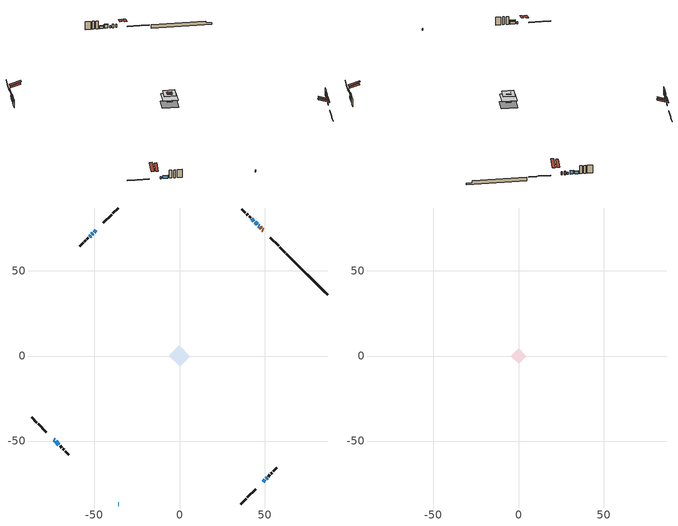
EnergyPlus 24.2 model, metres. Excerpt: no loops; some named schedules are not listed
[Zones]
conditioned space
 floor outside (Floor1 construction): -1.99,0 0,1.99 1.99,0 0,-1.99 z0.85
 floor adiabatic (AdiabaticFloorConstruction): -6.02,0 0,6.02 6.02,0 0,-6.02 z3.29
 floor foundation (Slab1 construction): -6.03,0.44 -0.44,6.03 6.03,-0.44 0.44,-6.03 z-1.28
 wall outside (RimJoist1 construction): 36.03,-86.98 39.21,-83.8 / -86.98,-36.03 -83.8,-39.21 / -36.03,86.98 -39.21,83.8 / 62.18,60.83 59,64.01 z0.85:1.15
 wall outside (RimJoist2 construction): 39.87,-83.14 44.82,-78.19 / -83.14,-39.87 -78.19,-44.82 / -39.87,83.14 -44.82,78.19 / 58.35,64.66 53.4,69.61 z0.85:1.15
 wall outside (AdiabaticWallConstruction 1): 49.13,73.88 48.71,74.31 / 48.05,74.96 47.48,75.53 z0.85:2.88
 wall outside (AdiabaticWallConstruction): 46.82,76.19 46.33,76.68 / -73.93,-49.08 -73.44,-49.57 / -36.03,-86.98 -35.56,-86.98 z0.85:2.07; -49.08,73.93 -50.23,72.78 / 49.08,-73.93 50.23,-72.78 z0.85:1.51; 45.68,77.33 44.38,78.63 z0.85:2.93; 43.73,79.28 42.47,80.54 / -72.79,-50.22 -70.85,-52.17 z0.85:2.43; -50.89,72.12 -51.54,71.47 z0.85:1.77; -52.19,70.82 -52.84,70.17 z0.85:1.87; 50.89,-72.12 51.47,-71.54 z0.85:1.82
 wall outside (Wall1 construction): 52.12,-70.89 53.08,-69.93 / -70.19,-52.82 -69.23,-53.78 / -53.5,69.51 -54.45,68.56 / 41.81,81.2 40.86,82.15 z0.85:5.73
 wall outside (Wall2 construction): 53.74,-69.27 54.49,-68.52 / -68.57,-54.44 -67.82,-55.19 / -55.11,67.9 -55.87,67.14 / 40.2,82.81 39.45,83.57 z0.85:5.73
 wall outside (Wall3 construction): 55.15,-67.86 57.25,-65.76 / -67.16,-55.85 -65.06,-57.95 / -56.52,66.49 -58.63,64.39 / 38.79,84.22 36.69,86.32 z0.85:5.73
 wall foundation (FoundationWall1 construction): 62.84,60.17,-1.28 62.84,60.17,0.85 84.57,38.44,0.85 84.57,38.44,-0.26 86.98,36.03,-0.26 86.98,36.03,-1.28
 window (WindowConstruction): 46.82,76.19 46.33,76.68 z0.85:2.07
 window (WindowConstruction 9): -49.08,73.93 -50.23,72.78 z0.85:1.51
 window (WindowConstruction 10): 49.08,-73.93 50.23,-72.78 z0.85:1.51
 window (WindowConstruction 1): -73.93,-49.08 -73.44,-49.57 z0.85:2.07
 window (WindowConstruction 8): -36.03,-86.98 -35.56,-86.98 z0.85:2.07
 window (WindowConstruction 2): 45.68,77.33 44.38,78.63 z0.85:2.93
 window (WindowConstruction 3): 43.73,79.28 42.47,80.54 z0.85:2.43
 window (WindowConstruction 4): -50.89,72.12 -51.54,71.47 z0.85:1.76
 window (WindowConstruction 5): -52.19,70.82 -52.84,70.17 z0.85:1.86
 window (WindowConstruction 6): 50.89,-72.12 51.47,-71.55 z0.85:1.82
 window (WindowConstruction 7): -72.79,-50.22 -70.85,-52.17 z0.85:2.43
 door (Door): 49.13,73.88 48.71,74.3 z0.85:2.88
 door (Door 1): 48.05,74.96 47.48,75.53 z0.85:2.88
 ceiling adiabatic (AdiabaticFloorConstruction): 0,-6.02 6.02,0 0,6.02 -6.02,0 z3.29
 roof outside (Roof2 construction): 48.43,-74.58,5.73 44.28,-70.43,7.68 43.18,-71.53,7.68 47.33,-75.68,5.73; -74.58,-48.43,5.73 -70.43,-44.28,7.68 -71.53,-43.18,7.68 -75.68,-47.33,5.73; -48.43,74.58,5.73 -44.28,70.43,7.68 -43.18,71.53,7.68 -47.33,75.68,5.73; 49.79,73.22,5.73 45.64,69.07,7.68 46.73,67.98,7.68 50.88,72.13,5.73
 roof outside (Roof3 construction): 0,1.99 -1.99,0 0,-1.99 1.99,0 z5.73
attic - vented
 floor to conditioned space (Floor2 construction Reversed): -4.68,0 0,4.68 4.68,0 0,-4.68 z5.73
 roof outside (Roof1 construction): 46.68,-76.34,5.73 42.11,-71.77,7.88 40.91,-72.98,7.88 45.47,-77.54,5.73; -76.34,-46.68,5.73 -71.77,-42.11,7.88 -72.98,-40.91,7.88 -77.54,-45.47,5.73; -46.68,76.34,5.73 -42.11,71.77,7.88 -40.91,72.98,7.88 -45.47,77.54,5.73; 51.54,71.47,5.73 46.98,66.91,7.88 48.18,65.71,7.88 52.74,70.27,5.73
shading: -52.17,70.84 -47.15,75.87 -47.36,76.08 -52.38,71.05 z4.25; 52.17,-70.84 47.15,-75.87 47.36,-76.08 52.38,-71.05 z4.25; 44.26,78.75 45.81,77.21 46.02,77.42 44.47,78.96 z3.11; 42.34,80.67 43.86,79.16 44.07,79.37 42.56,80.88 z2.61; -51.66,71.35 -50.76,72.25 -50.97,72.46 -51.88,71.56 z1.94; -52.97,70.04 -52.07,70.94 -52.28,71.16 -53.18,70.25 z2.04; 51.59,-71.42 50.76,-72.25 50.97,-72.46 51.8,-71.63 z2; -70.72,-52.29 -72.91,-50.1 -73.78,-50.96 -71.58,-53.15 z2.61
[Building]
Building 1: Terrain=Suburbs
[Site:Location]
Montreal Intl AP_QC: Latitude {deg}=45.47; Longitude {deg}=-73.74; Time Zone {hr}=-5; Elevation {m}=36; Keep Site Location Information=Yes
[Site:GroundTemperature:Shallow]
2.07863, -0.316383, -0.508184, 0.628371, 5.19101, 9.73239, 13.6695, 16.1636, 16.3755, 14.347, 10.5102, 6.10817
[Site:WaterMainsTemperature]
Calculation Method=Schedule; Temperature Schedule=mains temperature schedule
[Material] Roughness=Rough; Thermal Absorptance=0.9
Name | Thickness {m} | Conductivity {W/m-K} | Density {kg/m3} | Specific Heat {J/kg-K} | Solar Absorptance | Visible Absorptance
asphalt or fiberglass shingles | 0.00635 | 0.162714 | 1121.4 | 1465.45 | 0.4 | 0.4
ceiling stud and cavity | 0.1397 | 0.0999208 | 65.682 | 1177.47 | 0.7 | 0.7
concrete 4.0 in. | 0.1016 | 1.803125 | 2242.8 | 837.4 | 0.7 | 0.7
concrete 8.0 in. | 0.2032 | 1.803125 | 2242.8 | 837.4 | 0.7 | 0.7
door material | 0.04445 | 0.0451087 | 512.64 | 1214.23 | 0.7 | 0.7
exterior vertical ins | 0.0486707 | 0.029427 | 32.04 | 1214.23 | 0.7 | 0.7
floor covering | 0.0127 | 0.0433444 | 54.468 | 1339.84 | 0.6 | 0.6
floor rigid ins | 0.103632 | 0.029427 | 32.04 | 1214.23 | 0.7 | 0.7
floor rigid ins 1; wall rigid ins | 0.512978 | 0.029427 | 32.04 | 1214.23 | 0.7 | 0.7
floor stud and cavity | 0.1397 | 0.156733 | 92.3553 | 1139.71 | 0.7 | 0.7
floor stud and cavity 1 | 0.1397 | 1.75129 | 37.0049 | 1207.88 | 0.7 | 0.7
furniture material conditioned space 1 | 0.1524 | 0.115458 | 640.8 | 1214.23 | 0.6 | 0.6
gypsum board | 0.0127 | 0.160291 | 801 | 837.4 | 0.6 | 0.6
gypsum board 1 | 0.0127 | 0.160291 | 801 | 837.4 | 0.7 | 0.7
osb sheathing 0.5 in. | 0.0127 | 0.115458 | 512.64 | 1214.23 | 0.7 | 0.7
osb sheathing 0.75 in. | 0.01905 | 0.115458 | 512.64 | 1214.23 | 0.7 | 0.7
osb sheathing 2.0 in. | 0.0508 | 0.115458 | 512.64 | 1214.23 | 0.7 | 0.7
rim joist stud and cavity | 0.0508 | 0.177588 | 50.32683 | 1063.81 | 0.6 | 0.6
rim joist stud and cavity 1 | 0.0508 | 0.029095 | 125.044 | 1163.47 | 0.6 | 0.6
roof stud and cavity | 0.0889 | 3.8783 | 78.34581 | 1123.46 | 0.7 | 0.7
roof stud and cavity 1 | 0.2032 | 0.12463 | 78.34581 | 1123.46 | 0.7 | 0.7
wall stud and cavity | 0.1397 | 0.10707 | 139.0536 | 1170.24 | 0.7 | 0.7
wall stud and cavity 1 | 0.1397 | 0.0937807 | 139.0536 | 1170.24 | 0.7 | 0.7
wall stud and cavity 2 | 0.1397 | 0.215597 | 139.0536 | 1170.24 | 0.7 | 0.7
wall stud and cavity 3 | 0.0889 | 0.380278 | 52.3479 | 1209.89 | 0.7 | 0.7
wall stud and cavity 4 | 0.0889 | 0.391764 | 83.0341 | 1211.67 | 0.7 | 0.7
wood siding | 0.0254 | 0.102417 | 544.68 | 1172.36 | 0.4 | 0.4
wood siding 1; wood siding 2; wood siding 3 | 0.0254 | 0.102417 | 544.68 | 1172.36 | 0.7 | 0.7
[WindowMaterial:SimpleGlazingSystem]
Name | U-Factor {W/m2-K} | Solar Heat Gain Coefficient
WindowMaterial | 2.95029 | 0.64
WindowMaterial 1 | 3.304596 | 0.64
WindowMaterial 2 | 2.88272 | 0.7
WindowMaterial 3 | 2.89351 | 0.69
WindowMaterial 4 | 3.304596 | 0.63
WindowMaterial 5 | 3.298918 | 0.68
WindowMaterial 6 | 2.98209 | 0.6
WindowMaterial 7 | 3.30573 | 0.61
[Construction]
AdiabaticFloorConstruction: floor stud and cavity 1, floor rigid ins 1, osb sheathing 0.75 in., floor covering
AdiabaticWallConstruction: wood siding 2, wall rigid ins, wall stud and cavity 3, gypsum board
AdiabaticWallConstruction 1: wood siding 3, wall rigid ins, wall stud and cavity 3, gypsum board
Door; Door 1: door material
Floor1 construction: floor stud and cavity, floor rigid ins, osb sheathing 0.75 in., floor covering
Floor2 construction Reversed: gypsum board, ceiling stud and cavity
FoundationWall1 construction: concrete 8.0 in., gypsum board 1
furniture construction conditioned space 1: furniture material conditioned space 1
PartitionWallConstruction: gypsum board, wall stud and cavity 4, gypsum board
RimJoist1 construction: wood siding 1, rim joist stud and cavity
RimJoist2 construction: wood siding 1, osb sheathing 2.0 in., rim joist stud and cavity 1
Roof1 construction: asphalt or fiberglass shingles
Roof2 construction: asphalt or fiberglass shingles, osb sheathing 0.5 in., roof stud and cavity, gypsum board
Roof3 construction: asphalt or fiberglass shingles, osb sheathing 0.75 in., roof stud and cavity 1, gypsum board
Slab1 construction: concrete 4.0 in.
Wall1 construction: wood siding, osb sheathing 0.5 in., wall stud and cavity, gypsum board
Wall2 construction: wood siding, osb sheathing 0.5 in., wall stud and cavity 1, gypsum board
Wall3 construction: wood siding, osb sheathing 0.5 in., wall stud and cavity 2, gypsum board
WindowConstruction: WindowMaterial
WindowConstruction 1; WindowConstruction 4; WindowConstruction 5: WindowMaterial 1
WindowConstruction 10; WindowConstruction 9: WindowMaterial 7
WindowConstruction 2: WindowMaterial 2
WindowConstruction 3: WindowMaterial 3
WindowConstruction 6: WindowMaterial 4
WindowConstruction 7: WindowMaterial 5
WindowConstruction 8: WindowMaterial 6
[Zone] Multiplier=1; Part of Total Floor Area=Yes
Name | Volume {m3}
attic - vented | 15.3039
conditioned space | 439.1
[Space]
Name | Zone | Volume {m3}
attic - vented 1 | attic - vented | 15.3039
conditioned space 1 | conditioned space | 439.1
[ZoneInfiltration:EffectiveLeakageArea]
infil attic - vented 1: Zone or Space=attic - vented 1; Schedule=Always On Discrete; Effective Air Leakage Area {cm2}=1754; Stack Coefficient=0.000149502; Wind Coefficient=8.26121e-06
[ZoneMixing]
whole house fan mix: Zone or Space=attic - vented; Schedule=Always On Continuous; Design Flow Rate Calculation Method=Flow/Zone; Design Flow Rate {m3/s}=0; Source Zone or Space=conditioned space
[SurfaceProperty:ExposedFoundationPerimeter]
Slab1: Exposed Perimeter Calculation Method=TotalExposedPerimeter; Total Exposed Perimeter {m}=34.139
[InternalMass] Zone or ZoneList=conditioned space; Space or SpaceList=conditioned space 1
Name | Construction | Surface Area {m2}
furniture mass conditioned space 1 | furniture construction conditioned space 1 | 61.1599
partition wall mass | PartitionWallConstruction | 152.9
[Lights]
interior lighting: Zone or ZoneList or Space or SpaceList=conditioned space 1; Schedule=interior lighting schedule; Design Level Calculation Method=LightingLevel; Lighting Level {W}=343.2; Return Air Fraction=0; Fraction Radiant=0.6; Fraction Visible=0.2; Fraction Replaceable=1
[People]
occupants: Zone or ZoneList or Space or SpaceList=conditioned space 1; Number of People Schedule=occupants schedule; Number of People Calculation Method=People; Number of People=3; Fraction Radiant=0.314171; Sensible Heat Fraction=0.56303; Activity Level Schedule=occupants activity schedule; Carbon Dioxide Generation Rate {m3/s-W}=0; Enable ASHRAE 55 Comfort Warnings=No; Mean Radiant Temperature Calculation Type=EnclosureAveraged
[ElectricEquipment] Zone or ZoneList or Space or SpaceList=conditioned space 1; Design Level Calculation Method=EquipmentLevel
Name | Schedule | Design Level {W} | Fraction Latent | Fraction Radiant | Fraction Lost
clothes dryer | clothes dryer schedule | 140.772 | 0.015 | 0.081 | 0.85
clothes washer | clothes washer schedule | 32.1985 | 0.03 | 0.162 | 0.7
cooking range | cooking range schedule | 215.147 | 0.08 | 0.432 | 0.2
dishwasher | dishwasher schedule | 66.8632 | 0.3 | 0.18 | 0.4
fridge | fridge schedule | 72.9452 | 0 | 0.6 | 0
mech vent bath fan 0 | mech vent bath fan 0 schedule | 50.2 | 0 | 0 | 1
mech vent house fan | mech vent house fan schedule | 0 | 0 | 0 | 1
mech vent house fan cfis | mech vent house fan cfis schedule | 0 | 0 | 0 | 0
mech vent range fan 0 | mech vent range fan 0 schedule | 57 | 0 | 0 | 1
misc plug loads | misc plug loads schedule | 494.7 | 0.045 | 0.513 | 0.1
whole house fan | Always On Discrete | 0 | 0 | 0 | 1
[OtherEquipment] Zone or ZoneList or Space or SpaceList=conditioned space 1; Design Level Calculation Method=EquipmentLevel
Name | Fuel Type | Schedule | Design Level {W} | Fraction Latent | Fraction Radiant | Fraction Lost
clothes dryer 1 | Electricity | clothes dryer schedule | 0 | 0.015 | 0.081 | 0.85
cooking range 1 | Electricity | cooking range schedule | 0 | 0.08 | 0.432 | 0.2
general water use latent | None | general water use schedule | 62.594 | 1 | 0 | 0
general water use sensible | None | general water use schedule | -61.6891 | 0 | 0.6 | 0
mech vent house fan latent load | None | Always On Discrete | 0 | 1 | 0 | 0
mech vent house fan sensible load | None | Always On Discrete | 0 | 0 | 0 | 0
water heater energy adjustment1 | Electricity | Always On Discrete | 0.01 | 0 | 0 | 1
[ZoneInfiltration:DesignFlowRate] Zone or ZoneList or Space or SpaceList=conditioned space 1; Schedule=Always On Discrete; Design Flow Rate Calculation Method=Flow/Zone; Design Flow Rate {m3/s}=0
infil flow; natural vent flow; whole house fan flow
[Foundation:Kiva]
Foundation Kiva 1: Initial Indoor Air Temperature {C}=18; Wall Height Above Grade {m}=0.849996; Wall Depth Below Slab {m}=0.2032; Custom Block Material Name 1=exterior vertical ins; Custom Block Depth 1 {m}=2.13; Custom Block X Position 1 {m}=0.2159; Custom Block Z Position 1 {m}=0
[Foundation:Kiva:Settings]
Soil Conductivity {W/m-K}=0.849921; Soil Density {kg/m3}=1842.3; Soil Specific Heat {J/kg-K}=418.7; Ground Solar Absorptivity=0.9; Ground Thermal Absorptivity=0.9; Ground Surface Roughness {m}=0.03; Far-Field Width {m}=40; Deep-Ground Boundary Condition=ZeroFlux; Deep-Ground Depth {m}=40; Minimum Cell Dimension {m}=0.2; Maximum Cell Growth Coefficient=3; Simulation Timestep=Timestep
[Exterior:Lights]
exterior lighting: Schedule=exterior lighting schedule; Design Level {W}=75.6
[Schedule:Constant]
Name | Hourly Value
Always On Continuous; mech vent house fan schedule; mech vent house fan cfis schedule; Always On Discrete | 1
occupants activity schedule | 117.228
fridge schedule | 0
[Schedule:Week:Daily]
interior lighting schedule Week Rule - Jan1-Jan27: interior lighting schedule day, interior lighting schedule day, interior lighting schedule day, interior lighting schedule day, interior lighting schedule day, interior lighting schedule day, interior lighting schedule day, interior lighting schedule default day, interior lighting schedule default day, interior lighting schedule default day, interior lighting schedule default day, interior lighting schedule default day
interior lighting schedule Week Rule - Jan28-Feb3: interior lighting schedule day, interior lighting schedule day, interior lighting schedule day, interior lighting schedule day, interior lighting schedule day 1, interior lighting schedule day 1, interior lighting schedule day 1, interior lighting schedule default day, interior lighting schedule default day, interior lighting schedule default day, interior lighting schedule default day, interior lighting schedule default day
interior lighting schedule Week Rule - Feb4-Feb24: interior lighting schedule day 1, interior lighting schedule day 1, interior lighting schedule day 1, interior lighting schedule day 1, interior lighting schedule day 1, interior lighting schedule day 1, interior lighting schedule day 1, interior lighting schedule default day, interior lighting schedule default day, interior lighting schedule default day, interior lighting schedule default day, interior lighting schedule default day
interior lighting schedule Week Rule - Feb25-Mar3: interior lighting schedule day 1, interior lighting schedule day 1, interior lighting schedule day 1, interior lighting schedule day 1, interior lighting schedule day 2, interior lighting schedule day 2, interior lighting schedule day 2, interior lighting schedule default day, interior lighting schedule default day, interior lighting schedule default day, interior lighting schedule default day, interior lighting schedule default day
interior lighting schedule Week Rule - Mar4-Mar31: interior lighting schedule day 2, interior lighting schedule day 2, interior lighting schedule day 2, interior lighting schedule day 2, interior lighting schedule day 2, interior lighting schedule day 2, interior lighting schedule day 2, interior lighting schedule default day, interior lighting schedule default day, interior lighting schedule default day, interior lighting schedule default day, interior lighting schedule default day
interior lighting schedule Week Rule - Apr1-Apr28: interior lighting schedule day 3, interior lighting schedule day 3, interior lighting schedule day 3, interior lighting schedule day 3, interior lighting schedule day 3, interior lighting schedule day 3, interior lighting schedule day 3, interior lighting schedule default day, interior lighting schedule default day, interior lighting schedule default day, interior lighting schedule default day, interior lighting schedule default day
interior lighting schedule Week Rule - Apr29-May5: interior lighting schedule day 3, interior lighting schedule day 3, interior lighting schedule day 4, interior lighting schedule day 4, interior lighting schedule day 4, interior lighting schedule day 4, interior lighting schedule day 4, interior lighting schedule default day, interior lighting schedule default day, interior lighting schedule default day, interior lighting schedule default day, interior lighting schedule default day
interior lighting schedule Week Rule - May6-May26: interior lighting schedule day 4, interior lighting schedule day 4, interior lighting schedule day 4, interior lighting schedule day 4, interior lighting schedule day 4, interior lighting schedule day 4, interior lighting schedule day 4, interior lighting schedule default day, interior lighting schedule default day, interior lighting schedule default day, interior lighting schedule default day, interior lighting schedule default day
interior lighting schedule Week Rule - May27-Jun2: interior lighting schedule day 4, interior lighting schedule day 4, interior lighting schedule day 4, interior lighting schedule day 4, interior lighting schedule day 4, interior lighting schedule day 5, interior lighting schedule day 5, interior lighting schedule default day, interior lighting schedule default day, interior lighting schedule default day, interior lighting schedule default day, interior lighting schedule default day
interior lighting schedule Week Rule - Jun3-Jun30: interior lighting schedule day 5, interior lighting schedule day 5, interior lighting schedule day 5, interior lighting schedule day 5, interior lighting schedule day 5, interior lighting schedule day 5, interior lighting schedule day 5, interior lighting schedule default day, interior lighting schedule default day, interior lighting schedule default day, interior lighting schedule default day, interior lighting schedule default day
interior lighting schedule Week Rule - Jul1-Jul28: interior lighting schedule day 6, interior lighting schedule day 6, interior lighting schedule day 6, interior lighting schedule day 6, interior lighting schedule day 6, interior lighting schedule day 6, interior lighting schedule day 6, interior lighting schedule default day, interior lighting schedule default day, interior lighting schedule default day, interior lighting schedule default day, interior lighting schedule default day
interior lighting schedule Week Rule - Jul29-Aug4: interior lighting schedule day 6, interior lighting schedule day 6, interior lighting schedule day 6, interior lighting schedule day 7, interior lighting schedule day 7, interior lighting schedule day 7, interior lighting schedule day 7, interior lighting schedule default day, interior lighting schedule default day, interior lighting schedule default day, interior lighting schedule default day, interior lighting schedule default day
interior lighting schedule Week Rule - Aug5-Aug25: interior lighting schedule day 7, interior lighting schedule day 7, interior lighting schedule day 7, interior lighting schedule day 7, interior lighting schedule day 7, interior lighting schedule day 7, interior lighting schedule day 7, interior lighting schedule default day, interior lighting schedule default day, interior lighting schedule default day, interior lighting schedule default day, interior lighting schedule default day
interior lighting schedule Week Rule - Aug26-Sep1: interior lighting schedule day 7, interior lighting schedule day 7, interior lighting schedule day 7, interior lighting schedule day 7, interior lighting schedule day 7, interior lighting schedule day 7, interior lighting schedule day 8, interior lighting schedule default day, interior lighting schedule default day, interior lighting schedule default day, interior lighting schedule default day, interior lighting schedule default day
interior lighting schedule Week Rule - Sep2-Sep29: interior lighting schedule day 8, interior lighting schedule day 8, interior lighting schedule day 8, interior lighting schedule day 8, interior lighting schedule day 8, interior lighting schedule day 8, interior lighting schedule day 8, interior lighting schedule default day, interior lighting schedule default day, interior lighting schedule default day, interior lighting schedule default day, interior lighting schedule default day
interior lighting schedule Week Rule - Sep30-Oct6: interior lighting schedule day 8, interior lighting schedule day 9, interior lighting schedule day 9, interior lighting schedule day 9, interior lighting schedule day 9, interior lighting schedule day 9, interior lighting schedule day 9, interior lighting schedule default day, interior lighting schedule default day, interior lighting schedule default day, interior lighting schedule default day, interior lighting schedule default day
interior lighting schedule Week Rule - Oct7-Oct27: interior lighting schedule day 9, interior lighting schedule day 9, interior lighting schedule day 9, interior lighting schedule day 9, interior lighting schedule day 9, interior lighting schedule day 9, interior lighting schedule day 9, interior lighting schedule default day, interior lighting schedule default day, interior lighting schedule default day, interior lighting schedule default day, interior lighting schedule default day
interior lighting schedule Week Rule - Oct28-Nov3: interior lighting schedule day 9, interior lighting schedule day 9, interior lighting schedule day 9, interior lighting schedule day 9, interior lighting schedule day 10, interior lighting schedule day 10, interior lighting schedule day 10, interior lighting schedule default day, interior lighting schedule default day, interior lighting schedule default day, interior lighting schedule default day, interior lighting schedule default day
interior lighting schedule Week Rule - Nov4-Nov24: interior lighting schedule day 10, interior lighting schedule day 10, interior lighting schedule day 10, interior lighting schedule day 10, interior lighting schedule day 10, interior lighting schedule day 10, interior lighting schedule day 10, interior lighting schedule default day, interior lighting schedule default day, interior lighting schedule default day, interior lighting schedule default day, interior lighting schedule default day
interior lighting schedule Week Rule - Nov25-Dec1: interior lighting schedule day 10, interior lighting schedule day 10, interior lighting schedule day 10, interior lighting schedule day 10, interior lighting schedule day 10, interior lighting schedule day 10, interior lighting schedule day 11, interior lighting schedule default day, interior lighting schedule default day, interior lighting schedule default day, interior lighting schedule default day, interior lighting schedule default day
interior lighting schedule Week Rule - Dec2-Dec31: interior lighting schedule day 11, interior lighting schedule day 11, interior lighting schedule day 11, interior lighting schedule day 11, interior lighting schedule day 11, interior lighting schedule day 11, interior lighting schedule day 11, interior lighting schedule default day, interior lighting schedule default day, interior lighting schedule default day, interior lighting schedule default day, interior lighting schedule default day
occupants schedule Week Rule - Jan1-Dec31: occupants schedule day, occupants schedule day, occupants schedule day, occupants schedule day, occupants schedule day, occupants schedule day, occupants schedule day, occupants schedule default day, occupants schedule default day, occupants schedule default day, occupants schedule default day, occupants schedule default day
clothes dryer schedule Week Rule - Jan1-Dec31: clothes dryer schedule day, clothes dryer schedule day, clothes dryer schedule day, clothes dryer schedule day, clothes dryer schedule day, clothes dryer schedule day, clothes dryer schedule day, clothes dryer schedule default day, clothes dryer schedule default day, clothes dryer schedule default day, clothes dryer schedule default day, clothes dryer schedule default day
clothes washer schedule Week Rule - Jan1-Dec31: clothes washer schedule day, clothes washer schedule day, clothes washer schedule day, clothes washer schedule day, clothes washer schedule day, clothes washer schedule day, clothes washer schedule day, clothes washer schedule default day, clothes washer schedule default day, clothes washer schedule default day, clothes washer schedule default day, clothes washer schedule default day
cooking range schedule Week Rule - Jan1-Dec31: cooking range schedule day, cooking range schedule day, cooking range schedule day, cooking range schedule day, cooking range schedule day, cooking range schedule day, cooking range schedule day, cooking range schedule default day, cooking range schedule default day, cooking range schedule default day, cooking range schedule default day, cooking range schedule default day
dishwasher schedule Week Rule - Jan1-Dec31: dishwasher schedule day, dishwasher schedule day, dishwasher schedule day, dishwasher schedule day, dishwasher schedule day, dishwasher schedule day, dishwasher schedule day, dishwasher schedule default day, dishwasher schedule default day, dishwasher schedule default day, dishwasher schedule default day, dishwasher schedule default day
mech vent bath fan 0 schedule Week Rule - Jan1-Dec31: mech vent bath fan 0 schedule day, mech vent bath fan 0 schedule day, mech vent bath fan 0 schedule day, mech vent bath fan 0 schedule day, mech vent bath fan 0 schedule day, mech vent bath fan 0 schedule day, mech vent bath fan 0 schedule day, mech vent bath fan 0 schedule default day, mech vent bath fan 0 schedule default day, mech vent bath fan 0 schedule default day, mech vent bath fan 0 schedule default day, mech vent bath fan 0 schedule default day
mech vent range fan 0 schedule Week Rule - Jan1-Dec31: mech vent range fan 0 schedule day, mech vent range fan 0 schedule day, mech vent range fan 0 schedule day, mech vent range fan 0 schedule day, mech vent range fan 0 schedule day, mech vent range fan 0 schedule day, mech vent range fan 0 schedule day, mech vent range fan 0 schedule default day, mech vent range fan 0 schedule default day, mech vent range fan 0 schedule default day, mech vent range fan 0 schedule default day, mech vent range fan 0 schedule default day
misc plug loads schedule Week Rule - Jan1-Dec31: misc plug loads schedule day, misc plug loads schedule day, misc plug loads schedule day, misc plug loads schedule day, misc plug loads schedule day, misc plug loads schedule day, misc plug loads schedule day, misc plug loads schedule default day, misc plug loads schedule default day, misc plug loads schedule default day, misc plug loads schedule default day, misc plug loads schedule default day
general water use schedule Week Rule - Jan1-Dec31: general water use schedule day, general water use schedule day, general water use schedule day, general water use schedule day, general water use schedule day, general water use schedule day, general water use schedule day, general water use schedule default day, general water use schedule default day, general water use schedule default day, general water use schedule default day, general water use schedule default day
exterior lighting schedule Week Rule - Jan1-Jan27: exterior lighting schedule day, exterior lighting schedule day, exterior lighting schedule day, exterior lighting schedule day, exterior lighting schedule day, exterior lighting schedule day, exterior lighting schedule day, exterior lighting schedule default day, exterior lighting schedule default day, exterior lighting schedule default day, exterior lighting schedule default day, exterior lighting schedule default day
exterior lighting schedule Week Rule - Jan28-Feb3: exterior lighting schedule day, exterior lighting schedule day, exterior lighting schedule day, exterior lighting schedule day, exterior lighting schedule day 1, exterior lighting schedule day 1, exterior lighting schedule day 1, exterior lighting schedule default day, exterior lighting schedule default day, exterior lighting schedule default day, exterior lighting schedule default day, exterior lighting schedule default day
exterior lighting schedule Week Rule - Feb4-Feb24: exterior lighting schedule day 1, exterior lighting schedule day 1, exterior lighting schedule day 1, exterior lighting schedule day 1, exterior lighting schedule day 1, exterior lighting schedule day 1, exterior lighting schedule day 1, exterior lighting schedule default day, exterior lighting schedule default day, exterior lighting schedule default day, exterior lighting schedule default day, exterior lighting schedule default day
exterior lighting schedule Week Rule - Feb25-Mar3: exterior lighting schedule day 1, exterior lighting schedule day 1, exterior lighting schedule day 1, exterior lighting schedule day 1, exterior lighting schedule day 2, exterior lighting schedule day 2, exterior lighting schedule day 2, exterior lighting schedule default day, exterior lighting schedule default day, exterior lighting schedule default day, exterior lighting schedule default day, exterior lighting schedule default day
exterior lighting schedule Week Rule - Mar4-Mar31: exterior lighting schedule day 2, exterior lighting schedule day 2, exterior lighting schedule day 2, exterior lighting schedule day 2, exterior lighting schedule day 2, exterior lighting schedule day 2, exterior lighting schedule day 2, exterior lighting schedule default day, exterior lighting schedule default day, exterior lighting schedule default day, exterior lighting schedule default day, exterior lighting schedule default day
exterior lighting schedule Week Rule - Apr1-Apr28: exterior lighting schedule day 3, exterior lighting schedule day 3, exterior lighting schedule day 3, exterior lighting schedule day 3, exterior lighting schedule day 3, exterior lighting schedule day 3, exterior lighting schedule day 3, exterior lighting schedule default day, exterior lighting schedule default day, exterior lighting schedule default day, exterior lighting schedule default day, exterior lighting schedule default day
exterior lighting schedule Week Rule - Apr29-May5: exterior lighting schedule day 3, exterior lighting schedule day 3, exterior lighting schedule day 4, exterior lighting schedule day 4, exterior lighting schedule day 4, exterior lighting schedule day 4, exterior lighting schedule day 4, exterior lighting schedule default day, exterior lighting schedule default day, exterior lighting schedule default day, exterior lighting schedule default day, exterior lighting schedule default day
exterior lighting schedule Week Rule - May6-May26: exterior lighting schedule day 4, exterior lighting schedule day 4, exterior lighting schedule day 4, exterior lighting schedule day 4, exterior lighting schedule day 4, exterior lighting schedule day 4, exterior lighting schedule day 4, exterior lighting schedule default day, exterior lighting schedule default day, exterior lighting schedule default day, exterior lighting schedule default day, exterior lighting schedule default day
exterior lighting schedule Week Rule - May27-Jun2: exterior lighting schedule day 4, exterior lighting schedule day 4, exterior lighting schedule day 4, exterior lighting schedule day 4, exterior lighting schedule day 4, exterior lighting schedule day 5, exterior lighting schedule day 5, exterior lighting schedule default day, exterior lighting schedule default day, exterior lighting schedule default day, exterior lighting schedule default day, exterior lighting schedule default day
exterior lighting schedule Week Rule - Jun3-Jun30: exterior lighting schedule day 5, exterior lighting schedule day 5, exterior lighting schedule day 5, exterior lighting schedule day 5, exterior lighting schedule day 5, exterior lighting schedule day 5, exterior lighting schedule day 5, exterior lighting schedule default day, exterior lighting schedule default day, exterior lighting schedule default day, exterior lighting schedule default day, exterior lighting schedule default day
exterior lighting schedule Week Rule - Jul1-Jul28: exterior lighting schedule day 6, exterior lighting schedule day 6, exterior lighting schedule day 6, exterior lighting schedule day 6, exterior lighting schedule day 6, exterior lighting schedule day 6, exterior lighting schedule day 6, exterior lighting schedule default day, exterior lighting schedule default day, exterior lighting schedule default day, exterior lighting schedule default day, exterior lighting schedule default day
exterior lighting schedule Week Rule - Jul29-Aug4: exterior lighting schedule day 6, exterior lighting schedule day 6, exterior lighting schedule day 6, exterior lighting schedule day 7, exterior lighting schedule day 7, exterior lighting schedule day 7, exterior lighting schedule day 7, exterior lighting schedule default day, exterior lighting schedule default day, exterior lighting schedule default day, exterior lighting schedule default day, exterior lighting schedule default day
exterior lighting schedule Week Rule - Aug5-Aug25: exterior lighting schedule day 7, exterior lighting schedule day 7, exterior lighting schedule day 7, exterior lighting schedule day 7, exterior lighting schedule day 7, exterior lighting schedule day 7, exterior lighting schedule day 7, exterior lighting schedule default day, exterior lighting schedule default day, exterior lighting schedule default day, exterior lighting schedule default day, exterior lighting schedule default day
exterior lighting schedule Week Rule - Aug26-Sep1: exterior lighting schedule day 7, exterior lighting schedule day 7, exterior lighting schedule day 7, exterior lighting schedule day 7, exterior lighting schedule day 7, exterior lighting schedule day 7, exterior lighting schedule day 8, exterior lighting schedule default day, exterior lighting schedule default day, exterior lighting schedule default day, exterior lighting schedule default day, exterior lighting schedule default day
exterior lighting schedule Week Rule - Sep2-Sep29: exterior lighting schedule day 8, exterior lighting schedule day 8, exterior lighting schedule day 8, exterior lighting schedule day 8, exterior lighting schedule day 8, exterior lighting schedule day 8, exterior lighting schedule day 8, exterior lighting schedule default day, exterior lighting schedule default day, exterior lighting schedule default day, exterior lighting schedule default day, exterior lighting schedule default day
exterior lighting schedule Week Rule - Sep30-Oct6: exterior lighting schedule day 8, exterior lighting schedule day 9, exterior lighting schedule day 9, exterior lighting schedule day 9, exterior lighting schedule day 9, exterior lighting schedule day 9, exterior lighting schedule day 9, exterior lighting schedule default day, exterior lighting schedule default day, exterior lighting schedule default day, exterior lighting schedule default day, exterior lighting schedule default day
[Schedule:Year]
interior lighting schedule: interior lighting schedule Week Rule - Jan1-Jan27, 1, 1, 1, 27, interior lighting schedule Week Rule - Jan28-Feb3, 1, 28, 2, 3, interior lighting schedule Week Rule - Feb4-Feb24, 2, 4, 2, 24, interior lighting schedule Week Rule - Feb25-Mar3, 2, 25, 3, 3, interior lighting schedule Week Rule - Mar4-Mar31, 3, 4, 3, 31, interior lighting schedule Week Rule - Apr1-Apr28, 4, 1, 4, 28, interior lighting schedule Week Rule - Apr29-May5, 4, 29, 5, 5, interior lighting schedule Week Rule - May6-May26, 5, 6, 5, 26, interior lighting schedule Week Rule - May27-Jun2, 5, 27, 6, 2, interior lighting schedule Week Rule - Jun3-Jun30, 6, 3, 6, 30, interior lighting schedule Week Rule - Jul1-Jul28, 7, 1, 7, 28, interior lighting schedule Week Rule - Jul29-Aug4, 7, 29, 8, 4, interior lighting schedule Week Rule - Aug5-Aug25, 8, 5, 8, 25, interior lighting schedule Week Rule - Aug26-Sep1, 8, 26, 9, 1, interior lighting schedule Week Rule - Sep2-Sep29, 9, 2, 9, 29, interior lighting schedule Week Rule - Sep30-Oct6, 9, 30, 10, 6, interior lighting schedule Week Rule - Oct7-Oct27, 10, 7, 10, 27, interior lighting schedule Week Rule - Oct28-Nov3, 10, 28, 11, 3, interior lighting schedule Week Rule - Nov4-Nov24, 11, 4, 11, 24, interior lighting schedule Week Rule - Nov25-Dec1, 11, 25, 12, 1, interior lighting schedule Week Rule - Dec2-Dec31, 12, 2, 12, 31
occupants schedule: occupants schedule Week Rule - Jan1-Dec31, 1, 1, 12, 31
clothes dryer schedule: clothes dryer schedule Week Rule - Jan1-Dec31, 1, 1, 12, 31
clothes washer schedule: clothes washer schedule Week Rule - Jan1-Dec31, 1, 1, 12, 31
cooking range schedule: cooking range schedule Week Rule - Jan1-Dec31, 1, 1, 12, 31
dishwasher schedule: dishwasher schedule Week Rule - Jan1-Dec31, 1, 1, 12, 31
mech vent bath fan 0 schedule: mech vent bath fan 0 schedule Week Rule - Jan1-Dec31, 1, 1, 12, 31
mech vent range fan 0 schedule: mech vent range fan 0 schedule Week Rule - Jan1-Dec31, 1, 1, 12, 31
misc plug loads schedule: misc plug loads schedule Week Rule - Jan1-Dec31, 1, 1, 12, 31
general water use schedule: general water use schedule Week Rule - Jan1-Dec31, 1, 1, 12, 31
exterior lighting schedule: exterior lighting schedule Week Rule - Jan1-Jan27, 1, 1, 1, 27, exterior lighting schedule Week Rule - Jan28-Feb3, 1, 28, 2, 3, exterior lighting schedule Week Rule - Feb4-Feb24, 2, 4, 2, 24, exterior lighting schedule Week Rule - Feb25-Mar3, 2, 25, 3, 3, exterior lighting schedule Week Rule - Mar4-Mar31, 3, 4, 3, 31, exterior lighting schedule Week Rule - Apr1-Apr28, 4, 1, 4, 28, exterior lighting schedule Week Rule - Apr29-May5, 4, 29, 5, 5, exterior lighting schedule Week Rule - May6-May26, 5, 6, 5, 26, exterior lighting schedule Week Rule - May27-Jun2, 5, 27, 6, 2, exterior lighting schedule Week Rule - Jun3-Jun30, 6, 3, 6, 30, exterior lighting schedule Week Rule - Jul1-Jul28, 7, 1, 7, 28, exterior lighting schedule Week Rule - Jul29-Aug4, 7, 29, 8, 4, exterior lighting schedule Week Rule - Aug5-Aug25, 8, 5, 8, 25, exterior lighting schedule Week Rule - Aug26-Sep1, 8, 26, 9, 1, exterior lighting schedule Week Rule - Sep2-Sep29, 9, 2, 9, 29, exterior lighting schedule Week Rule - Sep30-Oct6, 9, 30, 10, 6, exterior lighting schedule Week Rule - Oct7-Oct27, 10, 7, 10, 27, exterior lighting schedule Week Rule - Oct28-Nov3, 10, 28, 11, 3, exterior lighting schedule Week Rule - Nov4-Nov24, 11, 4, 11, 24, exterior lighting schedule Week Rule - Nov25-Dec1, 11, 25, 12, 1, exterior lighting schedule Week Rule - Dec2-Dec31, 12, 2, 12, 31
[Schedule:Compact]
mains temperature schedule: Through: 01/01, For: AllDays, Until: 24:00, 6.56833, Through: 01/02, For: AllDays, Until: 24:00, 6.48722, Through: 01/03, For: AllDays, Until: 24:00, 6.40722, Through: 01/04, For: AllDays, Until: 24:00, 6.32889, Through: 01/05, For: AllDays, Until: 24:00, 6.25167, Through: 01/06, For: AllDays, Until: 24:00, 6.17611, Through: 01/07, For: AllDays, Until: 24:00, 6.10222, Through: 01/08, For: AllDays, Until: 24:00, 6.02944, Through: 01/09, For: AllDays, Until: 24:00, 5.95833, Through: 01/10, For: AllDays, Until: 24:00, 5.88889, Through: 01/11, For: AllDays, Until: 24:00, 5.82056, Through: 01/12, For: AllDays, Until: 24:00, 5.75444, Through: 01/13, For: AllDays, Until: 24:00, 5.68944, Through: 01/14, For: AllDays, Until: 24:00, 5.62611, Through: 01/15, For: AllDays, Until: 24:00, 5.56444, Through: 01/16, For: AllDays, Until: 24:00, 5.50444, Through: 01/17, For: AllDays, Until: 24:00, 5.44611, Through: 01/18, For: AllDays, Until: 24:00, 5.38944, Through: 01/19, For: AllDays, Until: 24:00, 5.33389, Through: 01/20, For: AllDays, Until: 24:00, 5.28111, Through: 01/21, For: AllDays, Until: 24:00, 5.22944, Through: 01/22, For: AllDays, Until: 24:00, 5.17944, Through: 01/23, For: AllDays, Until: 24:00, 5.13111, Through: 01/24, For: AllDays, Until: 24:00, 5.085, Through: 01/25, For: AllDays, Until: 24:00, 5.04056, Through: 01/26, For: AllDays, Until: 24:00, 4.99778, Through: 01/27, For: AllDays, Until: 24:00, 4.95667, Through: 01/28, For: AllDays, Until: 24:00, 4.91778, Through: 01/29, For: AllDays, Until: 24:00, 4.88056, Through: 01/30, For: AllDays, Until: 24:00, 4.845, Through: 01/31, For: AllDays, Until: 24:00, 4.81167, Through: 02/01, For: AllDays, Until: 24:00, 4.77944, Through: 02/02, For: AllDays, Until: 24:00, 4.75, Through: 02/03, For: AllDays, Until: 24:00, 4.72167, Through: 02/04, For: AllDays, Until: 24:00, 4.69611, Through: 02/05, For: AllDays, Until: 24:00, 4.67167, Through: 02/06, For: AllDays, Until: 24:00, 4.64944, Through: 02/07, For: AllDays, Until: 24:00, 4.62889, Through: 02/08, For: AllDays, Until: 24:00, 4.61056, Through: 02/09, For: AllDays, Until: 24:00, 4.59389, Through: 02/10, For: AllDays, Until: 24:00, 4.57944, Through: 02/11, For: AllDays, Until: 24:00, 4.56667, Through: 02/12, For: AllDays, Until: 24:00, 4.55611, Through: 02/13, For: AllDays, Until: 24:00, 4.54722, Through: 02/14, For: AllDays, Until: 24:00, 4.54056, Through: 02/15, For: AllDays, Until: 24:00, 4.53556, Through: 02/16, For: AllDays, Until: 24:00, 4.53278, Through: 02/17, For: AllDays, Until: 24:00, 4.53167, Through: 02/18, For: AllDays, Until: 24:00, 4.53278, Through: 02/19, For: AllDays, Until: 24:00, 4.53556, Through: 02/20, For: AllDays, Until: 24:00, 4.54056, Through: 02/21, For: AllDays, Until: 24:00, 4.54722, Through: 02/22, For: AllDays, Until: 24:00, 4.55611, Through: 02/23, For: AllDays, Until: 24:00, 4.56667, Through: 02/24, For: AllDays, Until: 24:00, 4.57944, Through: 02/25, For: AllDays, Until: 24:00, 4.59389, Through: 02/26, For: AllDays, Until: 24:00, 4.61056, Through: 02/27, For: AllDays, Until: 24:00, 4.62889, Through: 02/28, For: AllDays, Until: 24:00, 4.64889, Through: 03/01, For: AllDays, Until: 24:00, 4.67111, Through: 03/02, For: AllDays, Until: 24:00, 4.69556, Through: 03/03, For: AllDays, Until: 24:00, 4.72167, Through: 03/04, For: AllDays, Until: 24:00, 4.74944, Through: 03/05, For: AllDays, Until: 24:00, 4.77944, Through: 03/06, For: AllDays, Until: 24:00, 4.81111, Through: 03/07, For: AllDays, Until: 24:00, 4.84444, Through: 03/08, For: AllDays, Until: 24:00, 4.88, Through: 03/09, For: AllDays, Until: 24:00, 4.91722, Through: 03/10, For: AllDays, Until: 24:00, 4.95611, Through: 03/11, For: AllDays, Until: 24:00, 4.99722, Through: 03/12, For: AllDays, Until: 24:00, 5.04, Through: 03/13, For: AllDays, Until: 24:00, 5.08444, Through: 03/14, For: AllDays, Until: 24:00, 5.13056, Through: 03/15, For: AllDays, Until: 24:00, 5.17889, Through: 03/16, For: AllDays, Until: 24:00, 5.22833, Through: 03/17, For: AllDays, Until: 24:00, 5.28, Through: 03/18, For: AllDays, Until: 24:00, 5.33333, Through: 03/19, For: AllDays, Until: 24:00, 5.38833, Through: 03/20, For: AllDays, Until: 24:00, 5.445, Through: 03/21, For: AllDays, Until: 24:00, 5.50333, Through: 03/22, For: AllDays, Until: 24:00, 5.56333, Through: 03/23, For: AllDays, Until: 24:00, 5.625, Through: 03/24, For: AllDays, Until: 24:00, 5.68833, Through: 03/25, For: AllDays, Until: 24:00, 5.75333, Through: 03/26, For: AllDays, Until: 24:00, 5.81944, Through: 03/27, For: AllDays, Until: 24:00, 5.88778, Through: 03/28, For: AllDays, Until: 24:00, 5.95722, Through: 03/29, For: AllDays, Until: 24:00, 6.02833, Through: 03/30, For: AllDays, Until: 24:00, 6.10111, Through: 03/31, For: AllDays, Until: 24:00, 6.175, Through: 04/01, For: AllDays, Until: 24:00, 6.25056, Through: 04/02, For: AllDays, Until: 24:00, 6.32778, Through: 04/03, For: AllDays, Until: 24:00, 6.40611, Through: 04/04, For: AllDays, Until: 24:00, 6.48556, Through: 04/05, For: AllDays, Until: 24:00, 6.56722, Through: 04/06, For: AllDays, Until: 24:00, 6.64944, Through: 04/07, For: AllDays, Until: 24:00, 6.73333, Through: 04/08, For: AllDays, Until: 24:00, 6.81833, Through: 04/09, For: AllDays, Until: 24:00, 6.905, Through: 04/10, For: AllDays, Until: 24:00, 6.99278, Through: 04/11, For: AllDays, Until: 24:00, 7.08111, Through: 04/12, For: AllDays, Until: 24:00, 7.17167, Through: 04/13, For: AllDays, Until: 24:00, 7.26278, Through: 04/14, For: AllDays, Until: 24:00, 7.355, Through: 04/15, For: AllDays, Until: 24:00, 7.44833, Through: 04/16, For: AllDays, Until: 24:00, 7.54278, Through: 04/17, For: AllDays, Until: 24:00, 7.63889, Through: 04/18, For: AllDays, Until: 24:00, 7.735, Through: 04/19, For: AllDays, Until: 24:00, 7.83278, Through: 04/20, For: AllDays, Until: 24:00, 7.93167, Through: 04/21, For: AllDays, Until: 24:00, 8.03111, Through: 04/22, For: AllDays, Until: 24:00, 8.13167, Through: 04/23, For: AllDays, Until: 24:00, 8.23278, Through: 04/24, For: AllDays, Until: 24:00, 8.335, Through: 04/25, For: AllDays, Until: 24:00, 8.43778, Through: 04/26, For: AllDays, Until: 24:00, 8.54167, Through: 04/27, For: AllDays, Until: 24:00, 8.64611, Through: 04/28, For: AllDays, Until: 24:00, 8.75167, Through: 04/29, For: AllDays, Until: 24:00, 8.85778, Through: 04/30, For: AllDays, Until: 24:00, 8.96444, Through: 05/01, For: AllDays, Until: 24:00, 9.07167, Through: 05/02, For: AllDays, Until: 24:00, 9.17944, Through: 05/03, For: AllDays, Until: 24:00, 9.28778, Through: 05/04, For: AllDays, Until: 24:00, 9.39667, Through: 05/05, For: AllDays, Until: 24:00, 9.50667, Through: 05/06, For: AllDays, Until: 24:00, 9.61667, Through: 05/07, For: AllDays, Until: 24:00, 9.72667, Through: 05/08, For: AllDays, Until: 24:00, 9.83778, Through: 05/09, For: AllDays, Until: 24:00, 9.94889, Through: 05/10, For: AllDays, Until: 24:00, 10.0606, Through: 05/11, For: AllDays, Until: 24:00, 10.1722, Through: 05/12, For: AllDays, Until: 24:00, 10.2844, Through: 05/13, For: AllDays, Until: 24:00, 10.3967, Through: 05/14, For: AllDays, Until: 24:00, 10.5094, Through: 05/15, For: AllDays, Until: 24:00, 10.6222, Through: 05/16, For: AllDays, Until: 24:00, 10.735, Through: 05/17, For: AllDays, Until: 24:00, 10.8478, Through: 05/18, For: AllDays, Until: 24:00, 10.9611, Through: 05/19, For: AllDays, Until: 24:00, 11.0744, Through: 05/20, For: AllDays, Until: 24:00, 11.1872, Through: 05/21, For: AllDays, Until: 24:00, 11.3006, Through: 05/22, For: AllDays, Until: 24:00, 11.4133, Through: 05/23, For: AllDays, Until: 24:00, 11.5267, Through: 05/24, For: AllDays, Until: 24:00, 11.6394, Through: 05/25, For: AllDays, Until: 24:00, 11.7522, Through: 05/26, For: AllDays, Until: 24:00, 11.8644, Through: 05/27, For: AllDays, Until: 24:00, 11.9767, Through: 05/28, For: AllDays, Until: 24:00, 12.0889, Through: 05/29, For: AllDays, Until: 24:00, 12.2006, Through: 05/30, For: AllDays, Until: 24:00, 12.3122, Through: 05/31, For: AllDays, Until: 24:00, 12.4228, Through: 06/01, For: AllDays, Until: 24:00, 12.5339, Through: 06/02, For: AllDays, Until: 24:00, 12.6439, Through: 06/03, For: AllDays, Until: 24:00, 12.7539, Through: 06/04, For: AllDays, Until: 24:00, 12.8628, Through: 06/05, For: AllDays, Until: 24:00, 12.9717, Through: 06/06, For: AllDays, Until: 24:00, 13.08, Through: 06/07, For: AllDays, Until: 24:00, 13.1878, Through: 06/08, For: AllDays, Until: 24:00, 13.2944, Through: 06/09, For: AllDays, Until: 24:00, 13.4011, Through: 06/10, For: AllDays, Until: 24:00, 13.5067, Through: 06/11, For: AllDays, Until: 24:00, 13.6117, Through: 06/12, For: AllDays, Until: 24:00, 13.7156, Through: 06/13, For: AllDays, Until: 24:00, 13.8194, Through: 06/14, For: AllDays, Until: 24:00, 13.9222, Through: 06/15, For: AllDays, Until: 24:00, 14.0239, Through: 06/16, For: AllDays, Until: 24:00, 14.125, Through: 06/17, For: AllDays, Until: 24:00, 14.225, Through: 06/18, For: AllDays, Until: 24:00, 14.3239, Through: 06/19, For: AllDays, Until: 24:00, 14.4222, Through: 06/20, For: AllDays, Until: 24:00, 14.5194, Through: 06/21, For: AllDays, Until: 24:00, 14.6156, Through: 06/22, For: AllDays, Until: 24:00, 14.7106, Through: 06/23, For: AllDays, Until: 24:00, 14.805, Through: 06/24, For: AllDays, Until: 24:00, 14.8978, Through: 06/25, For: AllDays, Until: 24:00, 14.9894, Through: 06/26, For: AllDays, Until: 24:00, 15.0806, Through: 06/27, For: AllDays, Until: 24:00, 15.17, Through: 06/28, For: AllDays, Until: 24:00, 15.2583, Through: 06/29, For: AllDays, Until: 24:00, 15.3456, Through: 06/30, For: AllDays, Until: 24:00, 15.4311, Through: 07/01, For: AllDays, Until: 24:00, 15.5161, Through: 07/02, For: AllDays, Until: 24:00, 15.5989, Through: 07/03, For: AllDays, Until: 24:00, 15.6811, Through: 07/04, For: AllDays, Until: 24:00, 15.7617, Through: 07/05, For: AllDays, Until: 24:00, 15.8411, Through: 07/06, For: AllDays, Until: 24:00, 15.9189, Through: 07/07, For: AllDays, Until: 24:00, 15.995, Through: 07/08, For: AllDays, Until: 24:00, 16.07, Through: 07/09, For: AllDays, Until: 24:00, 16.1433, Through: 07/10, For: AllDays, Until: 24:00, 16.2156, Through: 07/11, For: AllDays, Until: 24:00, 16.2861, Through: 07/12, For: AllDays, Until: 24:00, 16.355, Through: 07/13, For: AllDays, Until: 24:00, 16.4222, Through: 07/14, For: AllDays, Until: 24:00, 16.4878, Through: 07/15, For: AllDays, Until: 24:00, 16.5522, Through: 07/16, For: AllDays, Until: 24:00, 16.615, Through: 07/17, For: AllDays, Until: 24:00, 16.6756, Through: 07/18, For: AllDays, Until: 24:00, 16.735, Through: 07/19, For: AllDays, Until: 24:00, 16.7928, Through: 07/20, For: AllDays, Until: 24:00, 16.8489, Through: 07/21, For: AllDays, Until: 24:00, 16.9028, Through: 07/22, For: AllDays, Until: 24:00, 16.9556, Through: 07/23, For: AllDays, Until: 24:00, 17.0061, Through: 07/24, For: AllDays, Until: 24:00, 17.0556, Through: 07/25, For: AllDays, Until: 24:00, 17.1028, Through: 07/26, For: AllDays, Until: 24:00, 17.1483, Through: 07/27, For: AllDays, Until: 24:00, 17.1917, Through: 07/28, For: AllDays, Until: 24:00, 17.2339, Through: 07/29, For: AllDays, Until: 24:00, 17.2739, Through: 07/30, For: AllDays, Until: 24:00, 17.3122, Through: 07/31, For: AllDays, Until: 24:00, 17.3489, Through: 08/01, For: AllDays, Until: 24:00, 17.3833, Through: 08/02, For: AllDays, Until: 24:00, 17.4161, Through: 08/03, For: AllDays, Until: 24:00, 17.4467, Through: 08/04, For: AllDays, Until: 24:00, 17.4761, Through: 08/05, For: AllDays, Until: 24:00, 17.5028, Through: 08/06, For: AllDays, Until: 24:00, 17.5283, Through: 08/07, For: AllDays, Until: 24:00, 17.5517, Through: 08/08, For: AllDays, Until: 24:00, 17.5728, Through: 08/09, For: AllDays, Until: 24:00, 17.5922, Through: 08/10, For: AllDays, Until: 24:00, 17.61, Through: 08/11, For: AllDays, Until: 24:00, 17.6256, Through: 08/12, For: AllDays, Until: 24:00, 17.6394, Through: 08/13, For: AllDays, Until: 24:00, 17.6511, Through: 08/14, For: AllDays, Until: 24:00, 17.6611, Through: 08/15, For: AllDays, Until: 24:00, 17.6689, Through: 08/16, For: AllDays, Until: 24:00, 17.675, Through: 08/17, For: AllDays, Until: 24:00, 17.6789, Through: 08/18, For: AllDays, Until: 24:00, 17.6811, Through: 08/19, For: AllDays, Until: 24:00, 17.6811, Through: 08/20, For: AllDays, Until: 24:00, 17.6794, Through: 08/21, For: AllDays, Until: 24:00, 17.6756, Through: 08/22, For: AllDays, Until: 24:00, 17.67, Through: 08/23, For: AllDays, Until: 24:00, 17.6622, Through: 08/24, For: AllDays, Until: 24:00, 17.6528, Through: 08/25, For: AllDays, Until: 24:00, 17.6411, Through: 08/26, For: AllDays, Until: 24:00, 17.6278, Through: 08/27, For: AllDays, Until: 24:00, 17.6122, Through: 08/28, For: AllDays, Until: 24:00, 17.595, Through: 08/29, For: AllDays, Until: 24:00, 17.5756, Through: 08/30, For: AllDays, Until: 24:00, 17.5544, Through: 08/31, For: AllDays, Until: 24:00, 17.5311, Through: 09/01, For: AllDays, Until: 24:00, 17.5061, Through: 09/02, For: AllDays, Until: 24:00, 17.4794, Through: 09/03, For: AllDays, Until: 24:00, 17.4506, Through: 09/04, For: AllDays, Until: 24:00, 17.42, Through: 09/05, For: AllDays, Until: 24:00, 17.3878, Through: 09/06, For: AllDays, Until: 24:00, 17.3533, Through: 09/07, For: AllDays, Until: 24:00, 17.3172, Through: 09/08, For: AllDays, Until: 24:00, 17.2789, Through: 09/09, For: AllDays, Until: 24:00, 17.2389, Through: 09/10, For: AllDays, Until: 24:00, 17.1972, Through: 09/11, For: AllDays, Until: 24:00, 17.1539, Through: 09/12, For: AllDays, Until: 24:00, 17.1083, Through: 09/13, For: AllDays, Until: 24:00, 17.0617, Through: 09/14, For: AllDays, Until: 24:00, 17.0128, Through: 09/15, For: AllDays, Until: 24:00, 16.9622, Through: 09/16, For: AllDays, Until: 24:00, 16.9094, Through: 09/17, For: AllDays, Until: 24:00, 16.8556, Through: 09/18, For: AllDays, Until: 24:00, 16.8, Through: 09/19, For: AllDays, Until: 24:00, 16.7422, Through: 09/20, For: AllDays, Until: 24:00, 16.6833, Through: 09/21, For: AllDays, Until: 24:00, 16.6228, Through: 09/22, For: AllDays, Until: 24:00, 16.56, Through: 09/23, For: AllDays, Until: 24:00, 16.4961, Through: 09/24, For: AllDays, Until: 24:00, 16.4306, Through: 09/25, For: AllDays, Until: 24:00, 16.3633, Through: 09/26, For: AllDays, Until: 24:00, 16.295, Through: 09/27, For: AllDays, Until: 24:00, 16.2244, Through: 09/28, For: AllDays, Until: 24:00, 16.1528, Through: 09/29, For: AllDays, Until: 24:00, 16.0794, Through: 09/30, For: AllDays, Until: 24:00, 16.0044, Through: 10/01, For: AllDays, Until: 24:00, 15.9283, Through: 10/02, For: AllDays, Until: 24:00, 15.8511, Through: 10/03, For: AllDays, Until: 24:00, 15.7717, Through: 10/04, For: AllDays, Until: 24:00, 15.6917, Through: 10/05, For: AllDays, Until: 24:00, 15.6094, Through: 10/06, For: AllDays, Until: 24:00, 15.5267, Through: 10/07, For: AllDays, Until: 24:00, 15.4422, Through: 10/08, For: AllDays, Until: 24:00, 15.3567, Through: 10/09, For: AllDays, Until: 24:00, 15.2694, Through: 10/10, For: AllDays, Until: 24:00, 15.1811, Through: 10/11, For: AllDays, Until: 24:00, 15.0917, Through: 10/12, For: AllDays, Until: 24:00, 15.0011, Through: 10/13, For: AllDays, Until: 24:00, 14.9094, Through: 10/14, For: AllDays, Until: 24:00, 14.8167, Through: 10/15, For: AllDays, Until: 24:00, 14.7228, Through: 10/16, For: AllDays, Until: 24:00, 14.6278, Through: 10/17, For: AllDays, Until: 24:00, 14.5317, Through: 10/18, For: AllDays, Until: 24:00, 14.4344, Through: 10/19, For: AllDays, Until: 24:00, 14.3367, Through: 10/20, For: AllDays, Until: 24:00, 14.2378, Through: 10/21, For: AllDays, Until: 24:00, 14.1378, Through: 10/22, For: AllDays, Until: 24:00, 14.0367, Through: 10/23, For: AllDays, Until: 24:00, 13.935, Through: 10/24, For: AllDays, Until: 24:00, 13.8322, Through: 10/25, For: AllDays, Until: 24:00, 13.7289, Through: 10/26, For: AllDays, Until: 24:00, 13.625, Through: 10/27, For: AllDays, Until: 24:00, 13.52, Through: 10/28, For: AllDays, Until: 24:00, 13.4144, Through: 10/29, For: AllDays, Until: 24:00, 13.3083, Through: 10/30, For: AllDays, Until: 24:00, 13.2011, Through: 10/31, For: AllDays, Until: 24:00, 13.0939, Through: 11/01, For: AllDays, Until: 24:00, 12.9856, Through: 11/02, For: AllDays, Until: 24:00, 12.8767, Through: 11/03, For: AllDays, Until: 24:00, 12.7678, Through: 11/04, For: AllDays, Until: 24:00, 12.6578, Through: 11/05, For: AllDays, Until: 24:00, 12.5478, Through: 11/06, For: AllDays, Until: 24:00, 12.4372, Through: 11/07, For: AllDays, Until: 24:00, 12.3261, Through: 11/08, For: AllDays, Until: 24:00, 12.215, Through: 11/09, For: AllDays, Until: 24:00, 12.1033, Through: 11/10, For: AllDays, Until: 24:00, 11.9911, Through: 11/11, For: AllDays, Until: 24:00, 11.8789, Through: 11/12, For: AllDays, Until: 24:00, 11.7667, Through: 11/13, For: AllDays, Until: 24:00, 11.6539, Through: 11/14, For: AllDays, Until: 24:00, 11.5411, Through: 11/15, For: AllDays, Until: 24:00, 11.4278, Through: 11/16, For: AllDays, Until: 24:00, 11.315, Through: 11/17, For: AllDays, Until: 24:00, 11.2017, Through: 11/18, For: AllDays, Until: 24:00, 11.0889, Through: 11/19, For: AllDays, Until: 24:00, 10.9756, Through: 11/20, For: AllDays, Until: 24:00, 10.8622, Through: 11/21, For: AllDays, Until: 24:00, 10.7494, Through: 11/22, For: AllDays, Until: 24:00, 10.6367, Through: 11/23, For: AllDays, Until: 24:00, 10.5239, Through: 11/24, For: AllDays, Until: 24:00, 10.4111, Through: 11/25, For: AllDays, Until: 24:00, 10.2989, Through: 11/26, For: AllDays, Until: 24:00, 10.1867, Through: 11/27, For: AllDays, Until: 24:00, 10.0744, Through: 11/28, For: AllDays, Until: 24:00, 9.96333, Through: 11/29, For: AllDays, Until: 24:00, 9.85167, Through: 11/30, For: AllDays, Until: 24:00, 9.74111, Through: 12/01, For: AllDays, Until: 24:00, 9.63056, Through: 12/02, For: AllDays, Until: 24:00, 9.52056, Through: 12/03, For: AllDays, Until: 24:00, 9.41111, Through: 12/04, For: AllDays, Until: 24:00, 9.30167, Through: 12/05, For: AllDays, Until: 24:00, 9.19333, Through: 12/06, For: AllDays, Until: 24:00, 9.08556, Through: 12/07, For: AllDays, Until: 24:00, 8.97778, Through: 12/08, For: AllDays, Until: 24:00, 8.87111, Through: 12/09, For: AllDays, Until: 24:00, 8.765, Through: 12/10, For: AllDays, Until: 24:00, 8.66, Through: 12/11, For: AllDays, Until: 24:00, 8.555, Through: 12/12, For: AllDays, Until: 24:00, 8.45111, Through: 12/13, For: AllDays, Until: 24:00, 8.34833, Through: 12/14, For: AllDays, Until: 24:00, 8.24611, Through: 12/15, For: AllDays, Until: 24:00, 8.14444, Through: 12/16, For: AllDays, Until: 24:00, 8.04389, Through: 12/17, For: AllDays, Until: 24:00, 7.94444, Through: 12/18, For: AllDays, Until: 24:00, 7.84556, Through: 12/19, For: AllDays, Until: 24:00, 7.74778, Through: 12/20, For: AllDays, Until: 24:00, 7.65111, Through: 12/21, For: AllDays, Until: 24:00, 7.555, Through: 12/22, For: AllDays, Until: 24:00, 7.46056, Through: 12/23, For: AllDays, Until: 24:00, 7.36667, Through: 12/24, For: AllDays, Until: 24:00, 7.27444, Through: 12/25, For: AllDays, Until: 24:00, 7.18278, Through: 12/26, For: AllDays, Until: 24:00, 7.09278, Through: 12/27, For: AllDays, Until: 24:00, 7.00389, Through: 12/28, For: AllDays, Until: 24:00, 6.91611, Through: 12/29, For: AllDays, Until: 24:00, 6.82944, Through: 12/30, For: AllDays, Until: 24:00, 6.74389, Through: 12/31, For: AllDays, Until: 24:00, 6.66
